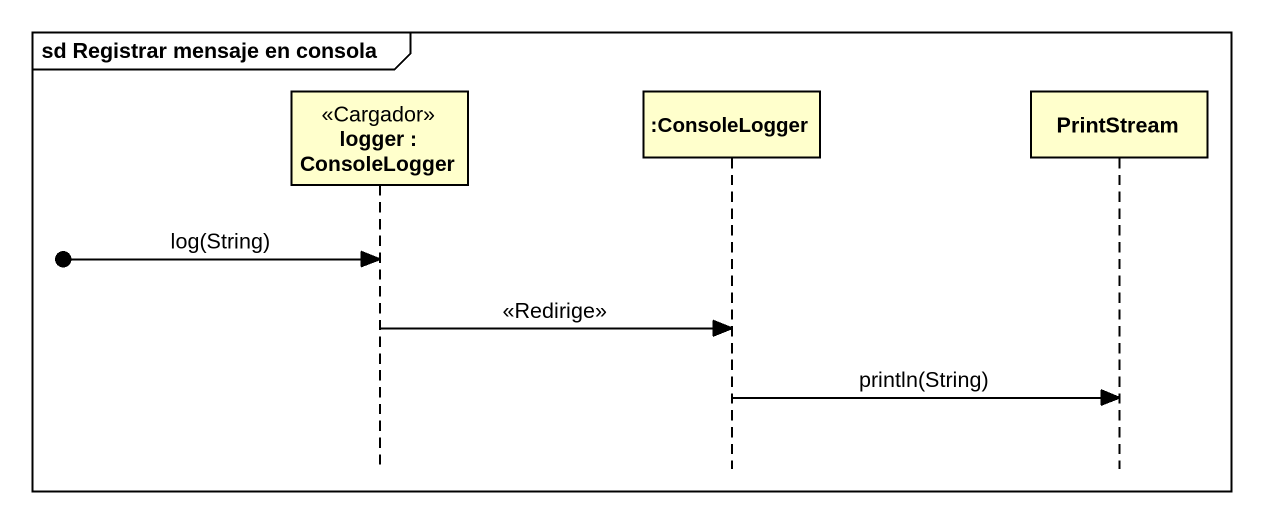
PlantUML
@startuml
mainframe sd Registrar mensaje en consola
hide footbox
participant "logger : ConsoleLogger" as logger <<Cargador>>
participant ":ConsoleLogger" as ConsoleLogger
participant PrintStream

[o-> logger : log(String)
logger -> ConsoleLogger : <<Redirige>>
ConsoleLogger -> PrintStream : println(String)
@enduml
